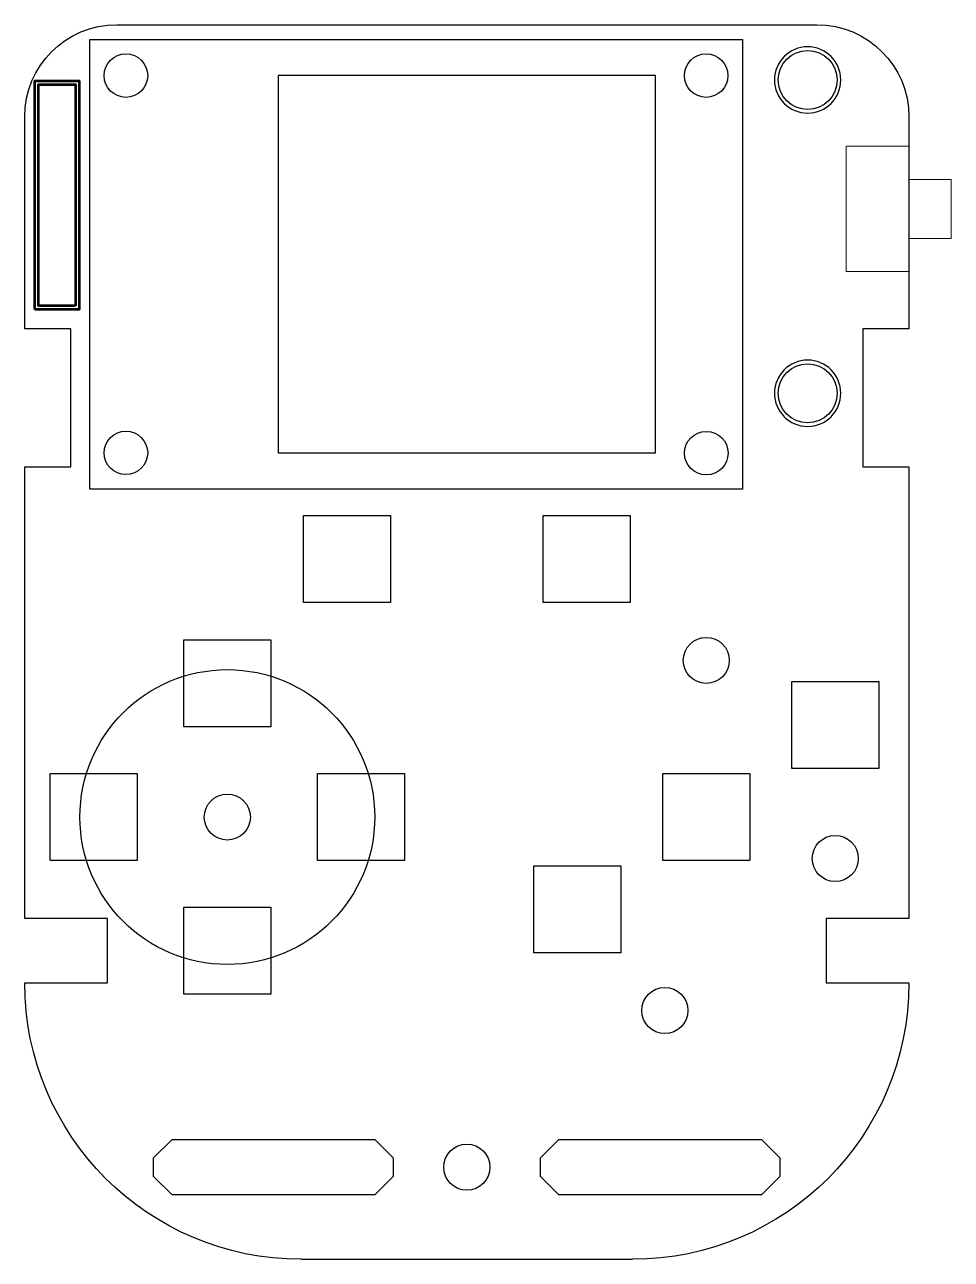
# Model space of a CAD drawing. Header units: inches. Extents: x -1.2 to 1.32, y -1.68 to 1.68.
import ezdxf

# ---------------------------------------------------------------- set-up
doc = ezdxf.new("R2010")
doc.units = ezdxf.units.IN
doc.header["$MEASUREMENT"] = 0
doc.layers.add('Front', color=7, linetype='Continuous', lineweight=0)

msp = doc.modelspace()

# ---------------------------------------------------------------- linework, layer by layer
at = {"layer": 'Front', "color": 30, "lineweight": 25, "true_color": 0xf57f20}
msp.add_line((-0.45, -1.675), (0.45, -1.675), dxfattribs=at)
at = {"layer": 'Front', "color": 253, "lineweight": 25, "true_color": 0xaeadae}
for points in [[(-1.0236, 1.6352), (0.748, 1.6352), (0.748, 0.4148), (-1.0236, 0.4148)], [(-0.5118, 0.5132), (0.5118, 0.5132), (0.5118, 1.5368), (-0.5118, 1.5368)], [(-0.2069, 0.1069), (-0.4431, 0.1069), (-0.4431, 0.3431), (-0.2069, 0.3431)], [(0.4431, 0.1069), (0.2069, 0.1069), (0.2069, 0.3431), (0.4431, 0.3431)], [(-0.5319, -0.2306), (-0.7681, -0.2306), (-0.7681, 0.0056), (-0.5319, 0.0056)], [(1.1181, -0.3431), (0.8819, -0.3431), (0.8819, -0.1069), (1.1181, -0.1069)], [(-0.8944, -0.5931), (-1.1306, -0.5931), (-1.1306, -0.3569), (-0.8944, -0.3569)], [(-0.1694, -0.5931), (-0.4056, -0.5931), (-0.4056, -0.3569), (-0.1694, -0.3569)], [(0.7681, -0.5931), (0.5319, -0.5931), (0.5319, -0.3569), (0.7681, -0.3569)], [(0.4181, -0.8431), (0.1819, -0.8431), (0.1819, -0.6069), (0.4181, -0.6069)], [(-0.5319, -0.9556), (-0.7681, -0.9556), (-0.7681, -0.7194), (-0.5319, -0.7194)]]:
    msp.add_lwpolyline(points, close=True, dxfattribs=at)
at = {"layer": 'Front', "color": 95, "lineweight": 53, "true_color": 0x4fb848}
for points in [[(-1.1725, 0.9024), (-1.1725, 1.5224), (-1.0525, 1.5224), (-1.0525, 0.9024)], [(-1.0625, 0.9124), (-1.1625, 0.9124), (-1.1625, 1.5124), (-1.0625, 1.5124)]]:
    msp.add_lwpolyline(points, close=True, dxfattribs=at)
at = {"layer": 'Front', "color": 95, "lineweight": 20, "true_color": 0x4fb848}
msp.add_lwpolyline([(1.2, 1.345), (1.03, 1.345), (1.03, 1.005), (1.2, 1.005)], close=True, dxfattribs=at)
at = {"layer": 'Front', "color": 95, "lineweight": 13, "true_color": 0x4fb848}
msp.add_lwpolyline([(1.315, 1.255), (1.2, 1.255), (1.2, 1.095), (1.315, 1.095)], close=True, dxfattribs=at)
at = {"layer": 'Front', "color": 30, "lineweight": 25, "true_color": 0xf57f20}
for points in [[(-0.25, -1.5), (-0.8, -1.5), (-0.85, -1.45), (-0.85, -1.4), (-0.8, -1.35), (-0.25, -1.35), (-0.2, -1.4), (-0.2, -1.45)], [(0.8, -1.5), (0.25, -1.5), (0.2, -1.45), (0.2, -1.4), (0.25, -1.35), (0.8, -1.35), (0.85, -1.4), (0.85, -1.45)]]:
    msp.add_lwpolyline(points, close=True, dxfattribs=at)
at = {"layer": 'Front', "color": 253, "lineweight": 25, "true_color": 0xaeadae}
for centre in [(0.925, 1.525), (0.925, 0.675)]:
    msp.add_circle(centre, 0.08, dxfattribs=at)
at = {"layer": 'Front', "color": 30, "lineweight": 25, "true_color": 0xf57f20}
for points, knots in [([(-0.45, -1.675), (-0.8642, -1.675), (-1.2, -1.3392), (-1.2, -0.925), (-1.2, -0.925), (-0.975, -0.925), (-0.975, -0.925), (-0.975, -0.925), (-0.975, -0.75), (-0.975, -0.75), (-0.975, -0.75), (-1.2, -0.75), (-1.2, -0.75), (-1.2, -0.75), (-1.2, 0.475), (-1.2, 0.475), (-1.2, 0.475), (-1.075, 0.475), (-1.075, 0.475), (-1.075, 0.475), (-1.075, 0.85), (-1.075, 0.85), (-1.075, 0.85), (-1.2, 0.85), (-1.2, 0.85), (-1.2, 0.85), (-1.2, 1.425), (-1.2, 1.425), (-1.2, 1.5631), (-1.0881, 1.675), (-0.95, 1.675), (-0.95, 1.675), (0.95, 1.675), (0.95, 1.675), (1.0881, 1.675), (1.2, 1.5631), (1.2, 1.425), (1.2, 1.425), (1.2, 0.85), (1.2, 0.85), (1.2, 0.85), (1.075, 0.85), (1.075, 0.85), (1.075, 0.85), (1.075, 0.475), (1.075, 0.475), (1.075, 0.475), (1.2, 0.475), (1.2, 0.475), (1.2, 0.475), (1.2, -0.75), (1.2, -0.75), (1.2, -0.75), (0.975, -0.75), (0.975, -0.75), (0.975, -0.75), (0.975, -0.925), (0.975, -0.925), (0.975, -0.925), (1.2, -0.925), (1.2, -0.925), (1.2, -1.3392), (0.8642, -1.675), (0.45, -1.675)], [0, 0, 0, 0, 1, 1, 1, 2, 2, 2, 3, 3, 3, 4, 4, 4, 5, 5, 5, 6, 6, 6, 7, 7, 7, 8, 8, 8, 9, 9, 9, 10, 10, 10, 11, 11, 11, 12, 12, 12, 13, 13, 13, 14, 14, 14, 15, 15, 15, 16, 16, 16, 17, 17, 17, 18, 18, 18, 19, 19, 19, 20, 20, 20, 21, 21, 21, 21]), ([(-0.9252, 1.4778), (-0.8926, 1.4778), (-0.8661, 1.5042), (-0.8661, 1.5368), (-0.8661, 1.5694), (-0.8926, 1.5959), (-0.9252, 1.5959), (-0.9578, 1.5959), (-0.9843, 1.5694), (-0.9843, 1.5368), (-0.9843, 1.5042), (-0.9578, 1.4778), (-0.9252, 1.4778)], [0, 0, 0, 0, 1, 1, 1, 2, 2, 2, 3, 3, 3, 4, 4, 4, 4]), ([(0.6496, 1.4778), (0.6822, 1.4778), (0.7087, 1.5042), (0.7087, 1.5368), (0.7087, 1.5694), (0.6822, 1.5959), (0.6496, 1.5959), (0.617, 1.5959), (0.5906, 1.5694), (0.5906, 1.5368), (0.5906, 1.5042), (0.617, 1.4778), (0.6496, 1.4778)], [0, 0, 0, 0, 1, 1, 1, 2, 2, 2, 3, 3, 3, 4, 4, 4, 4]), ([(-0.9252, 0.4541), (-0.8926, 0.4541), (-0.8661, 0.4806), (-0.8661, 0.5132), (-0.8661, 0.5458), (-0.8926, 0.5722), (-0.9252, 0.5722), (-0.9578, 0.5722), (-0.9843, 0.5458), (-0.9843, 0.5132), (-0.9843, 0.4806), (-0.9578, 0.4541), (-0.9252, 0.4541)], [0, 0, 0, 0, 1, 1, 1, 2, 2, 2, 3, 3, 3, 4, 4, 4, 4]), ([(0.65, -0.1125), (0.6845, -0.1125), (0.7125, -0.0845), (0.7125, -0.05), (0.7125, -0.0155), (0.6845, 0.0125), (0.65, 0.0125), (0.6155, 0.0125), (0.5875, -0.0155), (0.5875, -0.05), (0.5875, -0.0845), (0.6155, -0.1125), (0.65, -0.1125)], [0, 0, 0, 0, 1, 1, 1, 2, 2, 2, 3, 3, 3, 4, 4, 4, 4]), ([(-0.65, -0.5375), (-0.6155, -0.5375), (-0.5875, -0.5095), (-0.5875, -0.475), (-0.5875, -0.4405), (-0.6155, -0.4125), (-0.65, -0.4125), (-0.6845, -0.4125), (-0.7125, -0.4405), (-0.7125, -0.475), (-0.7125, -0.5095), (-0.6845, -0.5375), (-0.65, -0.5375)], [0, 0, 0, 0, 1, 1, 1, 2, 2, 2, 3, 3, 3, 4, 4, 4, 4]), ([(1, -0.65), (1.0345, -0.65), (1.0625, -0.622), (1.0625, -0.5875), (1.0625, -0.553), (1.0345, -0.525), (1, -0.525), (0.9655, -0.525), (0.9375, -0.553), (0.9375, -0.5875), (0.9375, -0.622), (0.9655, -0.65), (1, -0.65)], [0, 0, 0, 0, 1, 1, 1, 2, 2, 2, 3, 3, 3, 4, 4, 4, 4]), ([(0.5375, -1.0625), (0.572, -1.0625), (0.6, -1.0345), (0.6, -1), (0.6, -0.9655), (0.572, -0.9375), (0.5375, -0.9375), (0.503, -0.9375), (0.475, -0.9655), (0.475, -1), (0.475, -1.0345), (0.503, -1.0625), (0.5375, -1.0625)], [0, 0, 0, 0, 1, 1, 1, 2, 2, 2, 3, 3, 3, 4, 4, 4, 4]), ([(0, -1.4875), (0.0345, -1.4875), (0.0625, -1.4595), (0.0625, -1.425), (0.0625, -1.3905), (0.0345, -1.3625), (0, -1.3625), (-0.0345, -1.3625), (-0.0625, -1.3905), (-0.0625, -1.425), (-0.0625, -1.4595), (-0.0345, -1.4875), (0, -1.4875)], [0, 0, 0, 0, 1, 1, 1, 2, 2, 2, 3, 3, 3, 4, 4, 4, 4])]:
    msp.add_open_spline(points, degree=3, knots=knots, dxfattribs=at)
at = {"layer": 'Front', "color": 253, "lineweight": 25, "true_color": 0xaeadae}
for points in [[(0.925, 1.435), (0.8754, 1.435), (0.835, 1.4754), (0.835, 1.525), (0.835, 1.5746), (0.8754, 1.615), (0.925, 1.615), (0.9746, 1.615), (1.015, 1.5746), (1.015, 1.525), (1.015, 1.4754), (0.9746, 1.435), (0.925, 1.435)], [(0.925, 0.585), (0.8754, 0.585), (0.835, 0.6254), (0.835, 0.675), (0.835, 0.7246), (0.8754, 0.765), (0.925, 0.765), (0.9746, 0.765), (1.015, 0.7246), (1.015, 0.675), (1.015, 0.6254), (0.9746, 0.585), (0.925, 0.585)], [(0.65, 0.4534), (0.6826, 0.4534), (0.7091, 0.4799), (0.7091, 0.5125), (0.7091, 0.5451), (0.6826, 0.5716), (0.65, 0.5716), (0.6174, 0.5716), (0.5909, 0.5451), (0.5909, 0.5125), (0.5909, 0.4799), (0.6174, 0.4534), (0.65, 0.4534)], [(-0.65, -0.875), (-0.4291, -0.875), (-0.25, -0.6959), (-0.25, -0.475), (-0.25, -0.2541), (-0.4291, -0.075), (-0.65, -0.075), (-0.8709, -0.075), (-1.05, -0.2541), (-1.05, -0.475), (-1.05, -0.6959), (-0.8709, -0.875), (-0.65, -0.875)]]:
    msp.add_open_spline(points, degree=3, knots=[0, 0, 0, 0, 1, 1, 1, 2, 2, 2, 3, 3, 3, 4, 4, 4, 4], dxfattribs=at)

doc.saveas('drawing.dxf')
